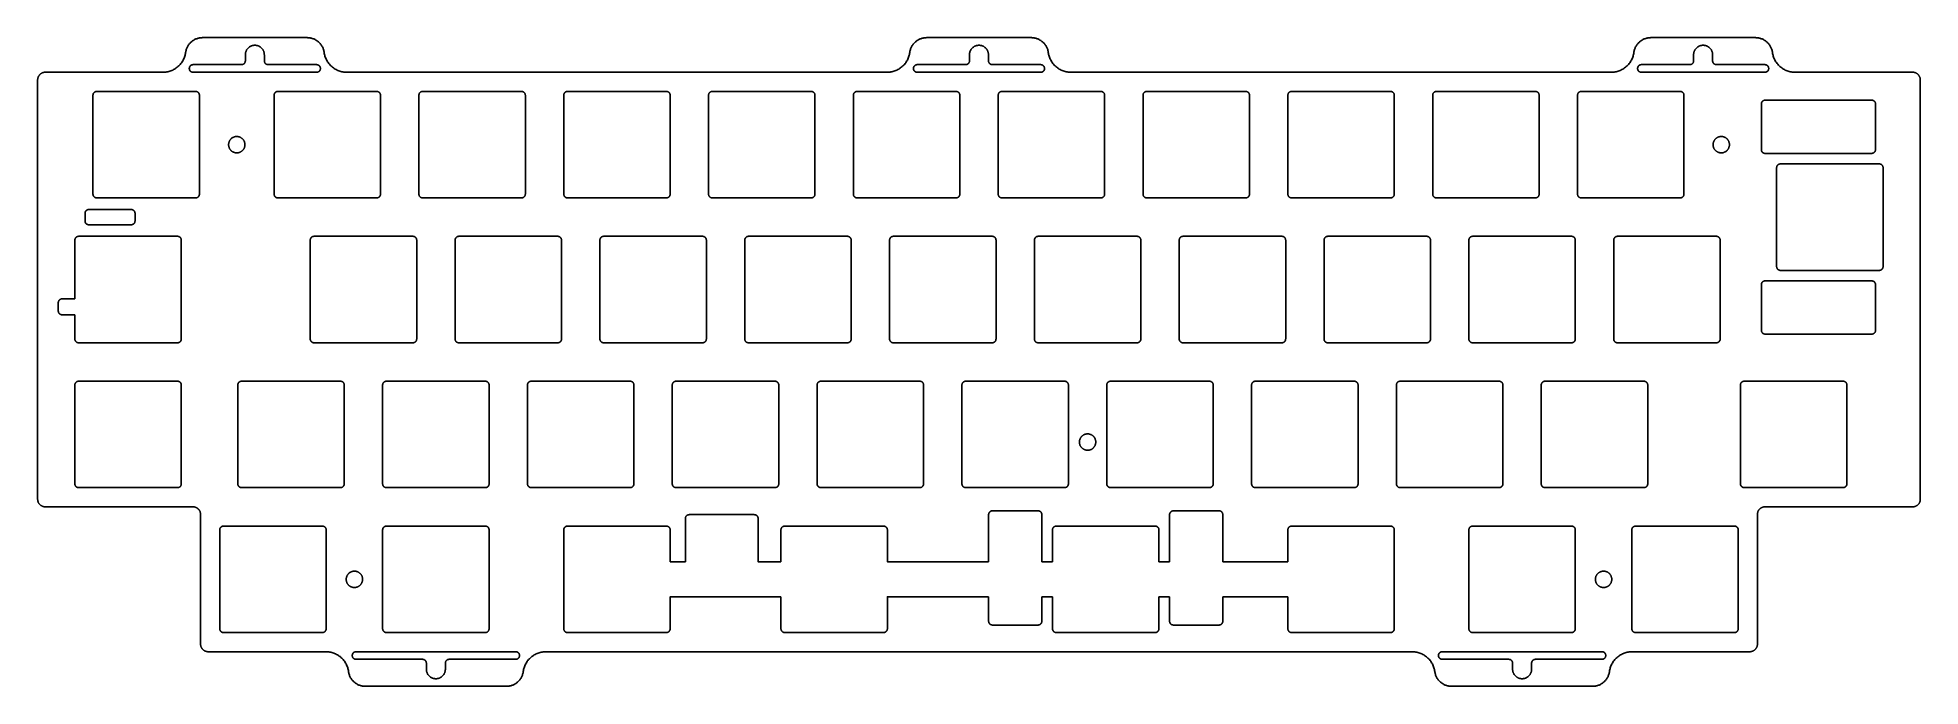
# Model space of a CAD drawing. Header units: millimetres. Extents: x -2983 to -2736, y -688 to -603.
import ezdxf

# ---------------------------------------------------------------- set-up
doc = ezdxf.new("R2010")
doc.units = ezdxf.units.MM
doc.layers.add('默认', color=7, linetype='Continuous', true_color=0xffffff)

msp = doc.modelspace()

# ---------------------------------------------------------------- linework, layer by layer
at = {"layer": '默认'}
for p, q in [((-2977.17, -626.03), (-2977.17, -627.03)), ((-2971.09, -625.53), (-2976.67, -625.53)), ((-2970.59, -627.03), (-2970.59, -626.03)), ((-2976.67, -627.53), (-2971.09, -627.53)), ((-2980.68, -637.77), (-2980.68, -638.87)), ((-2979.63, -637.27), (-2980.18, -637.27)), ((-2978.5, -637.27), (-2979.63, -637.27)), ((-2980.18, -639.37), (-2979.63, -639.37)), ((-2979.63, -639.37), (-2978.5, -639.37))]:
    msp.add_line(p, q, dxfattribs=at)
for points in [[(-2889.13, -665.65), (-2897.7, -665.65)], [(-2898.2, -666.15), (-2898.2, -671.85), (-2900.2, -671.85), (-2900.2, -667.65)], [(-2885.63, -671.85), (-2888.63, -671.85), (-2888.63, -666.15)], [(-2858.31, -671.85), (-2871.63, -671.85), (-2871.63, -667.65)], [(-2849.91, -671.85), (-2851.31, -671.85)], [(-2834.51, -671.85), (-2835.91, -671.85)], [(-2818.95, -671.85), (-2827.51, -671.85)], [(-2900.2, -680.65), (-2900.2, -676.45), (-2885.63, -676.45)], [(-2871.63, -680.65), (-2871.63, -676.45), (-2858.31, -676.45)], [(-2851.31, -676.45), (-2849.91, -676.45)], [(-2835.91, -676.45), (-2834.51, -676.45)], [(-2827.51, -676.45), (-2818.95, -676.45)]]:
    msp.add_lwpolyline(points, dxfattribs=at)
for points, weights in [([(-2963.94, -604.88), (-2963.68, -602.93), (-2961.71, -602.93)], [1, 0.752772652709, 1]), ([(-2947.94, -602.93), (-2945.98, -602.93), (-2945.71, -604.88)], [1, 0.752772652709, 1]), ([(-2868.69, -604.88), (-2868.43, -602.93), (-2866.46, -602.93)], [1, 0.752772652709, 1]), ([(-2852.69, -602.93), (-2850.73, -602.93), (-2850.46, -604.88)], [1, 0.752772652709, 1]), ([(-2773.44, -604.88), (-2773.18, -602.93), (-2771.21, -602.93)], [1, 0.752772652709, 1]), ([(-2757.44, -602.93), (-2755.48, -602.93), (-2755.21, -604.88)], [1, 0.752772652709, 1]), ([(-2966.91, -607.48), (-2964.29, -607.48), (-2963.94, -604.88)], [1, 0.752772652709, 1]), ([(-2956.08, -605.98), (-2956.08, -606.48), (-2956.58, -606.48)], [1, 0.707106781187, 1]), ([(-2953.08, -606.48), (-2953.58, -606.48), (-2953.58, -605.98)], [1, 0.707106781187, 1]), ([(-2945.71, -604.88), (-2945.37, -607.48), (-2942.74, -607.48)], [1, 0.752772652709, 1]), ([(-2871.66, -607.48), (-2869.04, -607.48), (-2868.69, -604.88)], [1, 0.752772652709, 1]), ([(-2860.83, -605.98), (-2860.83, -606.48), (-2861.33, -606.48)], [1, 0.707106781187, 1]), ([(-2857.83, -606.48), (-2858.33, -606.48), (-2858.33, -605.98)], [1, 0.707106781187, 1]), ([(-2850.46, -604.88), (-2850.12, -607.48), (-2847.49, -607.48)], [1, 0.752772652709, 1]), ([(-2776.41, -607.48), (-2773.79, -607.48), (-2773.44, -604.88)], [1, 0.752772652709, 1]), ([(-2765.58, -605.98), (-2765.58, -606.48), (-2766.08, -606.48)], [1, 0.707106781186, 1]), ([(-2762.58, -606.48), (-2763.08, -606.48), (-2763.08, -605.98)], [1, 0.707106781187, 1]), ([(-2755.21, -604.88), (-2754.87, -607.48), (-2752.24, -607.48)], [1, 0.752772652709, 1]), ([(-2983.4, -608.48), (-2983.4, -607.48), (-2982.4, -607.48)], [1, 0.707106781187, 1]), ([(-2736.76, -607.48), (-2735.76, -607.48), (-2735.76, -608.48)], [1, 0.707106781187, 1]), ([(-2975.62, -610), (-2976.12, -610), (-2976.12, -610.5)], [1, 0.707106781186, 1]), ([(-2962.12, -610.5), (-2962.12, -610), (-2962.62, -610)], [1, 0.707106781187, 1]), ([(-2951.8, -610), (-2952.3, -610), (-2952.3, -610.5)], [1, 0.707106781187, 1]), ([(-2938.3, -610.5), (-2938.3, -610), (-2938.8, -610)], [1, 0.707106781186, 1]), ([(-2932.75, -610), (-2933.25, -610), (-2933.25, -610.5)], [1, 0.707106781187, 1]), ([(-2919.25, -610.5), (-2919.25, -610), (-2919.75, -610)], [1, 0.707106781186, 1]), ([(-2913.7, -610), (-2914.2, -610), (-2914.2, -610.5)], [1, 0.707106781186, 1]), ([(-2900.2, -610.5), (-2900.2, -610), (-2900.7, -610)], [1, 0.707106781187, 1]), ([(-2894.65, -610), (-2895.15, -610), (-2895.15, -610.5)], [1, 0.707106781187, 1]), ([(-2881.15, -610.5), (-2881.15, -610), (-2881.65, -610)], [1, 0.707106781186, 1]), ([(-2875.6, -610), (-2876.1, -610), (-2876.1, -610.5)], [1, 0.707106781186, 1]), ([(-2862.1, -610.5), (-2862.1, -610), (-2862.6, -610)], [1, 0.707106781187, 1]), ([(-2856.55, -610), (-2857.05, -610), (-2857.05, -610.5)], [1, 0.707106781186, 1]), ([(-2843.05, -610.5), (-2843.05, -610), (-2843.55, -610)], [1, 0.707106781186, 1]), ([(-2837.5, -610), (-2838, -610), (-2838, -610.5)], [1, 0.707106781187, 1]), ([(-2824, -610.5), (-2824, -610), (-2824.5, -610)], [1, 0.707106781187, 1]), ([(-2818.45, -610), (-2818.95, -610), (-2818.95, -610.5)], [1, 0.707106781186, 1]), ([(-2804.95, -610.5), (-2804.95, -610), (-2805.45, -610)], [1, 0.707106781186, 1]), ([(-2799.4, -610), (-2799.9, -610), (-2799.9, -610.5)], [1, 0.707106781186, 1]), ([(-2785.9, -610.5), (-2785.9, -610), (-2786.4, -610)], [1, 0.707106781186, 1]), ([(-2780.35, -610), (-2780.85, -610), (-2780.85, -610.5)], [1, 0.707106781186, 1]), ([(-2766.85, -610.5), (-2766.85, -610), (-2767.35, -610)], [1, 0.707106781186, 1]), ([(-2756.17, -611.15), (-2756.67, -611.15), (-2756.67, -611.65)], [1, 0.707106781187, 1]), ([(-2741.65, -611.65), (-2741.65, -611.15), (-2742.15, -611.15)], [1, 0.707106781187, 1]), ([(-2756.67, -617.65), (-2756.67, -618.15), (-2756.17, -618.15)], [1, 0.707106781187, 1]), ([(-2754.16, -619.53), (-2754.66, -619.53), (-2754.66, -620.03)], [1, 0.707106781186, 1]), ([(-2740.66, -620.03), (-2740.66, -619.53), (-2741.16, -619.53)], [1, 0.707106781186, 1]), ([(-2976.12, -623.5), (-2976.12, -624), (-2975.62, -624)], [1, 0.707106781186, 1]), ([(-2962.62, -624), (-2962.12, -624), (-2962.12, -623.5)], [1, 0.707106781187, 1]), ([(-2952.3, -623.5), (-2952.3, -624), (-2951.8, -624)], [1, 0.707106781187, 1]), ([(-2938.8, -624), (-2938.3, -624), (-2938.3, -623.5)], [1, 0.707106781187, 1]), ([(-2933.25, -623.5), (-2933.25, -624), (-2932.75, -624)], [1, 0.707106781186, 1]), ([(-2919.75, -624), (-2919.25, -624), (-2919.25, -623.5)], [1, 0.707106781187, 1]), ([(-2914.2, -623.5), (-2914.2, -624), (-2913.7, -624)], [1, 0.707106781187, 1]), ([(-2900.7, -624), (-2900.2, -624), (-2900.2, -623.5)], [1, 0.707106781186, 1]), ([(-2895.15, -623.5), (-2895.15, -624), (-2894.65, -624)], [1, 0.707106781186, 1]), ([(-2881.65, -624), (-2881.15, -624), (-2881.15, -623.5)], [1, 0.707106781187, 1]), ([(-2876.1, -623.5), (-2876.1, -624), (-2875.6, -624)], [1, 0.707106781187, 1]), ([(-2862.6, -624), (-2862.1, -624), (-2862.1, -623.5)], [1, 0.707106781187, 1]), ([(-2857.05, -623.5), (-2857.05, -624), (-2856.55, -624)], [1, 0.707106781186, 1]), ([(-2843.55, -624), (-2843.05, -624), (-2843.05, -623.5)], [1, 0.707106781186, 1]), ([(-2838, -623.5), (-2838, -624), (-2837.5, -624)], [1, 0.707106781187, 1]), ([(-2824.5, -624), (-2824, -624), (-2824, -623.5)], [1, 0.707106781187, 1]), ([(-2818.95, -623.5), (-2818.95, -624), (-2818.45, -624)], [1, 0.707106781186, 1]), ([(-2805.45, -624), (-2804.95, -624), (-2804.95, -623.5)], [1, 0.707106781187, 1]), ([(-2799.9, -623.5), (-2799.9, -624), (-2799.4, -624)], [1, 0.707106781186, 1]), ([(-2786.4, -624), (-2785.9, -624), (-2785.9, -623.5)], [1, 0.707106781186, 1]), ([(-2780.85, -623.5), (-2780.85, -624), (-2780.35, -624)], [1, 0.707106781187, 1]), ([(-2767.35, -624), (-2766.85, -624), (-2766.85, -623.5)], [1, 0.707106781186, 1]), ([(-2976.67, -625.53), (-2977.17, -625.53), (-2977.17, -626.03)], [1, 0.707106781187, 1]), ([(-2970.59, -626.03), (-2970.59, -625.53), (-2971.09, -625.53)], [1, 0.707106781187, 1]), ([(-2977.17, -627.03), (-2977.17, -627.53), (-2976.67, -627.53)], [1, 0.707106781187, 1]), ([(-2971.09, -627.53), (-2970.59, -627.53), (-2970.59, -627.03)], [1, 0.707106781186, 1]), ([(-2978, -629.05), (-2978.5, -629.05), (-2978.5, -629.55)], [1, 0.707106781186, 1]), ([(-2964.5, -629.55), (-2964.5, -629.05), (-2965, -629.05)], [1, 0.707106781187, 1]), ([(-2947.04, -629.05), (-2947.54, -629.05), (-2947.54, -629.55)], [1, 0.707106781186, 1]), ([(-2933.54, -629.55), (-2933.54, -629.05), (-2934.04, -629.05)], [1, 0.707106781187, 1]), ([(-2927.99, -629.05), (-2928.49, -629.05), (-2928.49, -629.55)], [1, 0.707106781187, 1]), ([(-2914.49, -629.55), (-2914.49, -629.05), (-2914.99, -629.05)], [1, 0.707106781187, 1]), ([(-2908.94, -629.05), (-2909.44, -629.05), (-2909.44, -629.55)], [1, 0.707106781187, 1]), ([(-2895.44, -629.55), (-2895.44, -629.05), (-2895.94, -629.05)], [1, 0.707106781187, 1]), ([(-2889.89, -629.05), (-2890.39, -629.05), (-2890.39, -629.55)], [1, 0.707106781186, 1]), ([(-2876.39, -629.55), (-2876.39, -629.05), (-2876.89, -629.05)], [1, 0.707106781187, 1]), ([(-2870.84, -629.05), (-2871.34, -629.05), (-2871.34, -629.55)], [1, 0.707106781186, 1]), ([(-2857.34, -629.55), (-2857.34, -629.05), (-2857.84, -629.05)], [1, 0.707106781186, 1]), ([(-2851.79, -629.05), (-2852.29, -629.05), (-2852.29, -629.55)], [1, 0.707106781186, 1]), ([(-2838.29, -629.55), (-2838.29, -629.05), (-2838.79, -629.05)], [1, 0.707106781187, 1]), ([(-2832.74, -629.05), (-2833.24, -629.05), (-2833.24, -629.55)], [1, 0.707106781186, 1]), ([(-2819.24, -629.55), (-2819.24, -629.05), (-2819.74, -629.05)], [1, 0.707106781188, 1]), ([(-2813.69, -629.05), (-2814.19, -629.05), (-2814.19, -629.55)], [1, 0.707106781187, 1]), ([(-2800.19, -629.55), (-2800.19, -629.05), (-2800.69, -629.05)], [1, 0.707106781187, 1]), ([(-2794.64, -629.05), (-2795.14, -629.05), (-2795.14, -629.55)], [1, 0.707106781186, 1]), ([(-2781.14, -629.55), (-2781.14, -629.05), (-2781.64, -629.05)], [1, 0.707106781187, 1]), ([(-2775.59, -629.05), (-2776.09, -629.05), (-2776.09, -629.55)], [1, 0.707106781186, 1]), ([(-2762.09, -629.55), (-2762.09, -629.05), (-2762.59, -629.05)], [1, 0.707106781187, 1]), ([(-2754.66, -633.03), (-2754.66, -633.53), (-2754.16, -633.53)], [1, 0.707106781187, 1]), ([(-2741.16, -633.53), (-2740.66, -633.53), (-2740.66, -633.03)], [1, 0.707106781186, 1]), ([(-2756.67, -635.41), (-2756.67, -634.91), (-2756.17, -634.91)], [1, 0.707106781187, 1]), ([(-2980.18, -637.27), (-2980.68, -637.27), (-2980.68, -637.77)], [1, 0.707106781187, 1]), ([(-2980.68, -638.87), (-2980.68, -639.37), (-2980.18, -639.37)], [1, 0.707106781187, 1]), ([(-2978.5, -642.55), (-2978.5, -643.05), (-2978, -643.05)], [1, 0.707106781186, 1]), ([(-2965, -643.05), (-2964.5, -643.05), (-2964.5, -642.55)], [1, 0.707106781187, 1]), ([(-2947.54, -642.55), (-2947.54, -643.05), (-2947.04, -643.05)], [1, 0.707106781186, 1]), ([(-2934.04, -643.05), (-2933.54, -643.05), (-2933.54, -642.55)], [1, 0.707106781187, 1]), ([(-2928.49, -642.55), (-2928.49, -643.05), (-2927.99, -643.05)], [1, 0.707106781186, 1]), ([(-2914.99, -643.05), (-2914.49, -643.05), (-2914.49, -642.55)], [1, 0.707106781187, 1]), ([(-2909.44, -642.55), (-2909.44, -643.05), (-2908.94, -643.05)], [1, 0.707106781187, 1]), ([(-2895.94, -643.05), (-2895.44, -643.05), (-2895.44, -642.55)], [1, 0.707106781186, 1]), ([(-2890.39, -642.55), (-2890.39, -643.05), (-2889.89, -643.05)], [1, 0.707106781186, 1]), ([(-2876.89, -643.05), (-2876.39, -643.05), (-2876.39, -642.55)], [1, 0.707106781187, 1]), ([(-2871.34, -642.55), (-2871.34, -643.05), (-2870.84, -643.05)], [1, 0.707106781186, 1]), ([(-2857.84, -643.05), (-2857.34, -643.05), (-2857.34, -642.55)], [1, 0.707106781185, 1]), ([(-2852.29, -642.55), (-2852.29, -643.05), (-2851.79, -643.05)], [1, 0.707106781186, 1]), ([(-2838.79, -643.05), (-2838.29, -643.05), (-2838.29, -642.55)], [1, 0.707106781186, 1]), ([(-2833.24, -642.55), (-2833.24, -643.05), (-2832.74, -643.05)], [1, 0.707106781187, 1]), ([(-2819.74, -643.05), (-2819.24, -643.05), (-2819.24, -642.55)], [1, 0.707106781188, 1]), ([(-2814.19, -642.55), (-2814.19, -643.05), (-2813.69, -643.05)], [1, 0.707106781185, 1]), ([(-2800.69, -643.05), (-2800.19, -643.05), (-2800.19, -642.55)], [1, 0.707106781187, 1]), ([(-2795.14, -642.55), (-2795.14, -643.05), (-2794.64, -643.05)], [1, 0.707106781186, 1]), ([(-2781.64, -643.05), (-2781.14, -643.05), (-2781.14, -642.55)], [1, 0.707106781187, 1]), ([(-2776.09, -642.55), (-2776.09, -643.05), (-2775.59, -643.05)], [1, 0.707106781186, 1]), ([(-2762.59, -643.05), (-2762.09, -643.05), (-2762.09, -642.55)], [1, 0.707106781187, 1]), ([(-2756.17, -641.91), (-2756.67, -641.9), (-2756.67, -641.4)], [1, 0.707106781187, 1]), ([(-2741.65, -641.41), (-2741.65, -641.91), (-2742.15, -641.91)], [1, 0.707106781187, 1]), ([(-2978, -648.1), (-2978.5, -648.1), (-2978.5, -648.6)], [1, 0.707106781186, 1]), ([(-2964.5, -648.6), (-2964.5, -648.1), (-2965, -648.1)], [1, 0.707106781187, 1]), ([(-2956.57, -648.1), (-2957.07, -648.1), (-2957.07, -648.6)], [1, 0.707106781186, 1]), ([(-2943.07, -648.6), (-2943.07, -648.1), (-2943.57, -648.1)], [1, 0.707106781187, 1]), ([(-2937.52, -648.1), (-2938.02, -648.1), (-2938.02, -648.6)], [1, 0.707106781187, 1]), ([(-2924.02, -648.6), (-2924.02, -648.1), (-2924.52, -648.1)], [1, 0.707106781186, 1]), ([(-2918.47, -648.1), (-2918.97, -648.1), (-2918.97, -648.6)], [1, 0.707106781187, 1]), ([(-2904.97, -648.6), (-2904.97, -648.1), (-2905.47, -648.1)], [1, 0.707106781187, 1]), ([(-2899.42, -648.1), (-2899.92, -648.1), (-2899.92, -648.6)], [1, 0.707106781187, 1]), ([(-2885.92, -648.6), (-2885.92, -648.1), (-2886.42, -648.1)], [1, 0.707106781188, 1]), ([(-2880.37, -648.1), (-2880.87, -648.1), (-2880.87, -648.6)], [1, 0.707106781186, 1]), ([(-2866.87, -648.6), (-2866.87, -648.1), (-2867.37, -648.1)], [1, 0.707106781187, 1]), ([(-2861.32, -648.1), (-2861.82, -648.1), (-2861.82, -648.6)], [1, 0.707106781187, 1]), ([(-2847.82, -648.6), (-2847.82, -648.1), (-2848.32, -648.1)], [1, 0.707106781187, 1]), ([(-2842.27, -648.1), (-2842.77, -648.1), (-2842.77, -648.6)], [1, 0.707106781186, 1]), ([(-2828.77, -648.6), (-2828.77, -648.1), (-2829.27, -648.1)], [1, 0.707106781187, 1]), ([(-2823.22, -648.1), (-2823.72, -648.1), (-2823.72, -648.6)], [1, 0.707106781186, 1]), ([(-2809.72, -648.6), (-2809.72, -648.1), (-2810.22, -648.1)], [1, 0.707106781188, 1]), ([(-2804.17, -648.1), (-2804.67, -648.1), (-2804.67, -648.6)], [1, 0.707106781187, 1]), ([(-2790.67, -648.6), (-2790.67, -648.1), (-2791.17, -648.1)], [1, 0.707106781186, 1]), ([(-2785.12, -648.1), (-2785.62, -648.1), (-2785.62, -648.6)], [1, 0.707106781186, 1]), ([(-2771.62, -648.6), (-2771.62, -648.1), (-2772.12, -648.1)], [1, 0.707106781186, 1]), ([(-2758.92, -648.1), (-2759.42, -648.1), (-2759.42, -648.6)], [1, 0.707106781186, 1]), ([(-2745.42, -648.6), (-2745.42, -648.1), (-2745.92, -648.1)], [1, 0.707106781186, 1]), ([(-2982.4, -664.62), (-2983.4, -664.62), (-2983.4, -663.62)], [1, 0.707106781187, 1]), ([(-2978.5, -661.6), (-2978.5, -662.1), (-2978, -662.1)], [1, 0.707106781186, 1]), ([(-2965, -662.1), (-2964.5, -662.1), (-2964.5, -661.6)], [1, 0.707106781187, 1]), ([(-2957.07, -661.6), (-2957.07, -662.1), (-2956.57, -662.1)], [1, 0.707106781186, 1]), ([(-2943.57, -662.1), (-2943.07, -662.1), (-2943.07, -661.6)], [1, 0.707106781187, 1]), ([(-2938.02, -661.6), (-2938.02, -662.1), (-2937.52, -662.1)], [1, 0.707106781186, 1]), ([(-2924.52, -662.1), (-2924.02, -662.1), (-2924.02, -661.6)], [1, 0.707106781186, 1]), ([(-2918.97, -661.6), (-2918.97, -662.1), (-2918.47, -662.1)], [1, 0.707106781186, 1]), ([(-2905.47, -662.1), (-2904.97, -662.1), (-2904.97, -661.6)], [1, 0.707106781186, 1]), ([(-2899.92, -661.6), (-2899.92, -662.1), (-2899.42, -662.1)], [1, 0.707106781186, 1]), ([(-2886.42, -662.1), (-2885.92, -662.1), (-2885.92, -661.6)], [1, 0.707106781186, 1]), ([(-2880.87, -661.6), (-2880.87, -662.1), (-2880.37, -662.1)], [1, 0.707106781186, 1]), ([(-2867.37, -662.1), (-2866.87, -662.1), (-2866.87, -661.6)], [1, 0.707106781186, 1]), ([(-2861.82, -661.6), (-2861.82, -662.1), (-2861.32, -662.1)], [1, 0.707106781186, 1]), ([(-2848.32, -662.1), (-2847.82, -662.1), (-2847.82, -661.6)], [1, 0.707106781186, 1]), ([(-2842.77, -661.6), (-2842.77, -662.1), (-2842.27, -662.1)], [1, 0.707106781186, 1]), ([(-2829.27, -662.1), (-2828.77, -662.1), (-2828.77, -661.6)], [1, 0.707106781186, 1]), ([(-2823.72, -661.6), (-2823.72, -662.1), (-2823.22, -662.1)], [1, 0.707106781185, 1]), ([(-2810.22, -662.1), (-2809.72, -662.1), (-2809.72, -661.6)], [1, 0.707106781186, 1]), ([(-2804.67, -661.6), (-2804.67, -662.1), (-2804.17, -662.1)], [1, 0.707106781186, 1]), ([(-2791.17, -662.1), (-2790.67, -662.1), (-2790.67, -661.6)], [1, 0.707106781186, 1]), ([(-2785.62, -661.6), (-2785.62, -662.1), (-2785.12, -662.1)], [1, 0.707106781186, 1]), ([(-2772.12, -662.1), (-2771.62, -662.1), (-2771.62, -661.6)], [1, 0.707106781186, 1]), ([(-2759.42, -661.6), (-2759.42, -662.1), (-2758.92, -662.1)], [1, 0.707106781186, 1]), ([(-2745.92, -662.1), (-2745.42, -662.1), (-2745.42, -661.6)], [1, 0.707106781186, 1]), ([(-2735.76, -663.62), (-2735.76, -664.62), (-2736.76, -664.62)], [1, 0.707106781187, 1]), ([(-2961.97, -665.62), (-2961.97, -664.62), (-2962.97, -664.62)], [1, 0.707106781187, 1]), ([(-2897.7, -665.65), (-2898.2, -665.65), (-2898.2, -666.15)], [1, 0.707106781187, 1]), ([(-2888.63, -666.15), (-2888.63, -665.65), (-2889.13, -665.65)], [1, 0.707106781187, 1]), ([(-2857.81, -665.14), (-2858.31, -665.14), (-2858.31, -665.64)], [1, 0.707106781187, 1]), ([(-2827.51, -665.64), (-2827.51, -665.14), (-2828.01, -665.14)], [1, 0.707106781187, 1]), ([(-2756.19, -664.62), (-2757.19, -664.62), (-2757.19, -665.62)], [1, 0.707106781187, 1]), ([(-2958.95, -667.15), (-2959.45, -667.15), (-2959.45, -667.65)], [1, 0.707106781186, 1]), ([(-2945.45, -667.65), (-2945.45, -667.15), (-2945.95, -667.15)], [1, 0.707106781187, 1]), ([(-2937.52, -667.15), (-2938.02, -667.15), (-2938.02, -667.65)], [1, 0.707106781186, 1]), ([(-2924.02, -667.65), (-2924.02, -667.15), (-2924.52, -667.15)], [1, 0.707106781187, 1]), ([(-2913.7, -667.15), (-2914.2, -667.15), (-2914.2, -667.65)], [1, 0.707106781186, 1]), ([(-2900.2, -667.65), (-2900.2, -667.15), (-2900.7, -667.15)], [1, 0.707106781187, 1]), ([(-2885.13, -667.15), (-2885.63, -667.15), (-2885.63, -667.65)], [1, 0.707106781186, 1]), ([(-2871.63, -667.65), (-2871.63, -667.15), (-2872.13, -667.15)], [1, 0.707106781187, 1]), ([(-2849.41, -667.15), (-2849.91, -667.15), (-2849.91, -667.65)], [1, 0.707106781186, 1]), ([(-2835.91, -667.65), (-2835.91, -667.15), (-2836.41, -667.15)], [1, 0.707106781187, 1]), ([(-2818.45, -667.15), (-2818.95, -667.15), (-2818.95, -667.65)], [1, 0.707106781186, 1]), ([(-2804.95, -667.65), (-2804.95, -667.15), (-2805.45, -667.15)], [1, 0.707106781187, 1]), ([(-2794.64, -667.15), (-2795.14, -667.15), (-2795.14, -667.65)], [1, 0.707106781186, 1]), ([(-2781.14, -667.65), (-2781.14, -667.15), (-2781.64, -667.15)], [1, 0.707106781187, 1]), ([(-2773.21, -667.15), (-2773.71, -667.15), (-2773.71, -667.65)], [1, 0.707106781186, 1]), ([(-2759.71, -667.65), (-2759.71, -667.15), (-2760.21, -667.15)], [1, 0.707106781187, 1]), ([(-2959.45, -680.65), (-2959.45, -681.15), (-2958.95, -681.15)], [1, 0.707106781186, 1]), ([(-2945.95, -681.15), (-2945.45, -681.15), (-2945.45, -680.65)], [1, 0.707106781187, 1]), ([(-2938.02, -680.65), (-2938.02, -681.15), (-2937.52, -681.15)], [1, 0.707106781186, 1]), ([(-2924.52, -681.15), (-2924.02, -681.15), (-2924.02, -680.65)], [1, 0.707106781187, 1]), ([(-2914.2, -680.65), (-2914.2, -681.15), (-2913.7, -681.15)], [1, 0.707106781186, 1]), ([(-2900.7, -681.15), (-2900.2, -681.15), (-2900.2, -680.65)], [1, 0.707106781187, 1]), ([(-2885.63, -680.65), (-2885.63, -681.15), (-2885.13, -681.15)], [1, 0.707106781186, 1]), ([(-2872.13, -681.15), (-2871.63, -681.15), (-2871.63, -680.65)], [1, 0.707106781187, 1]), ([(-2858.31, -679.66), (-2858.31, -680.16), (-2857.81, -680.16)], [1, 0.707106781187, 1]), ([(-2851.81, -680.16), (-2851.31, -680.16), (-2851.31, -679.66)], [1, 0.707106781187, 1]), ([(-2849.91, -680.65), (-2849.91, -681.15), (-2849.41, -681.15)], [1, 0.707106781186, 1]), ([(-2836.41, -681.15), (-2835.91, -681.15), (-2835.91, -680.65)], [1, 0.707106781187, 1]), ([(-2834.51, -679.66), (-2834.51, -680.16), (-2834.01, -680.16)], [1, 0.707106781187, 1]), ([(-2828.01, -680.16), (-2827.51, -680.16), (-2827.51, -679.66)], [1, 0.707106781187, 1]), ([(-2818.95, -680.65), (-2818.95, -681.15), (-2818.45, -681.15)], [1, 0.707106781186, 1]), ([(-2805.45, -681.15), (-2804.95, -681.15), (-2804.95, -680.65)], [1, 0.707106781187, 1]), ([(-2795.14, -680.65), (-2795.14, -681.15), (-2794.64, -681.15)], [1, 0.707106781186, 1]), ([(-2781.64, -681.15), (-2781.14, -681.15), (-2781.14, -680.65)], [1, 0.707106781187, 1]), ([(-2773.71, -680.65), (-2773.71, -681.15), (-2773.21, -681.15)], [1, 0.707106781186, 1]), ([(-2760.21, -681.15), (-2759.71, -681.15), (-2759.71, -680.65)], [1, 0.707106781187, 1]), ([(-2960.97, -683.67), (-2961.97, -683.67), (-2961.97, -682.67)], [1, 0.707106781187, 1]), ([(-2757.19, -682.67), (-2757.19, -683.67), (-2758.19, -683.67)], [1, 0.707106781187, 1]), ([(-2942.51, -686.27), (-2942.86, -683.67), (-2945.48, -683.67)], [1, 0.752772652709, 1]), ([(-2932.77, -684.67), (-2932.27, -684.67), (-2932.27, -685.17)], [1, 0.707106781187, 1]), ([(-2929.77, -685.17), (-2929.77, -684.67), (-2929.27, -684.67)], [1, 0.707106781187, 1]), ([(-2916.55, -683.67), (-2919.17, -683.67), (-2919.52, -686.27)], [1, 0.752772652709, 1]), ([(-2799.63, -686.27), (-2799.98, -683.67), (-2802.61, -683.67)], [1, 0.752772652709, 1]), ([(-2789.89, -684.67), (-2789.39, -684.67), (-2789.39, -685.17)], [1, 0.707106781187, 1]), ([(-2786.89, -685.17), (-2786.89, -684.67), (-2786.39, -684.67)], [1, 0.707106781187, 1]), ([(-2773.67, -683.67), (-2776.3, -683.67), (-2776.65, -686.27)], [1, 0.752772652709, 1]), ([(-2940.28, -688.22), (-2942.25, -688.22), (-2942.51, -686.27)], [1, 0.752772652709, 1]), ([(-2919.52, -686.27), (-2919.78, -688.22), (-2921.75, -688.22)], [1, 0.752772652709, 1]), ([(-2797.4, -688.22), (-2799.37, -688.22), (-2799.63, -686.27)], [1, 0.752772652709, 1]), ([(-2776.65, -686.27), (-2776.91, -688.22), (-2778.88, -688.22)], [1, 0.752772652709, 1])]:
    msp.add_rational_spline(points, weights, degree=2, dxfattribs=at)
for points in [[(-2961.71, -602.93), (-2954.83, -602.93), (-2947.94, -602.93)], [(-2866.46, -602.93), (-2859.58, -602.93), (-2852.69, -602.93)], [(-2771.21, -602.93), (-2764.33, -602.93), (-2757.44, -602.93)], [(-2956.58, -606.48), (-2959.76, -606.48), (-2962.95, -606.48)], [(-2956.08, -605.18), (-2956.08, -605.58), (-2956.08, -605.98)], [(-2953.58, -605.98), (-2953.58, -605.58), (-2953.58, -605.18)], [(-2946.71, -606.48), (-2949.89, -606.48), (-2953.08, -606.48)], [(-2861.33, -606.48), (-2864.51, -606.48), (-2867.7, -606.48)], [(-2860.83, -605.18), (-2860.83, -605.58), (-2860.83, -605.98)], [(-2858.33, -605.98), (-2858.33, -605.58), (-2858.33, -605.18)], [(-2851.46, -606.48), (-2854.64, -606.48), (-2857.83, -606.48)], [(-2766.08, -606.48), (-2769.26, -606.48), (-2772.45, -606.48)], [(-2765.58, -605.18), (-2765.58, -605.58), (-2765.58, -605.98)], [(-2763.08, -605.98), (-2763.08, -605.58), (-2763.08, -605.18)], [(-2756.21, -606.48), (-2759.39, -606.48), (-2762.58, -606.48)], [(-2983.4, -663.62), (-2983.4, -636.05), (-2983.4, -608.48)], [(-2982.4, -607.48), (-2981.1, -607.48), (-2966.91, -607.48)], [(-2962.95, -607.48), (-2954.83, -607.48), (-2946.71, -607.48)], [(-2942.74, -607.48), (-2911.97, -607.48), (-2871.66, -607.48)], [(-2867.7, -607.48), (-2859.58, -607.48), (-2851.46, -607.48)], [(-2847.49, -607.48), (-2807.23, -607.48), (-2776.41, -607.48)], [(-2772.45, -607.48), (-2764.33, -607.48), (-2756.21, -607.48)], [(-2752.24, -607.48), (-2743.05, -607.48), (-2736.76, -607.48)], [(-2735.76, -608.48), (-2735.76, -636.05), (-2735.76, -663.62)], [(-2976.12, -610.5), (-2976.12, -617), (-2976.12, -623.5)], [(-2962.62, -610), (-2969.12, -610), (-2975.62, -610)], [(-2962.12, -623.5), (-2962.12, -617), (-2962.12, -610.5)], [(-2952.3, -610.5), (-2952.3, -617), (-2952.3, -623.5)], [(-2938.8, -610), (-2945.3, -610), (-2951.8, -610)], [(-2938.3, -623.5), (-2938.3, -617), (-2938.3, -610.5)], [(-2933.25, -610.5), (-2933.25, -617), (-2933.25, -623.5)], [(-2919.75, -610), (-2926.25, -610), (-2932.75, -610)], [(-2919.25, -623.5), (-2919.25, -617), (-2919.25, -610.5)], [(-2914.2, -610.5), (-2914.2, -617), (-2914.2, -623.5)], [(-2900.7, -610), (-2907.2, -610), (-2913.7, -610)], [(-2900.2, -623.5), (-2900.2, -617), (-2900.2, -610.5)], [(-2895.15, -610.5), (-2895.15, -617), (-2895.15, -623.5)], [(-2881.65, -610), (-2888.15, -610), (-2894.65, -610)], [(-2881.15, -623.5), (-2881.15, -617), (-2881.15, -610.5)], [(-2876.1, -610.5), (-2876.1, -617), (-2876.1, -623.5)], [(-2862.6, -610), (-2869.1, -610), (-2875.6, -610)], [(-2862.1, -623.5), (-2862.1, -617), (-2862.1, -610.5)], [(-2857.05, -610.5), (-2857.05, -617), (-2857.05, -623.5)], [(-2843.55, -610), (-2850.05, -610), (-2856.55, -610)], [(-2843.05, -623.5), (-2843.05, -617), (-2843.05, -610.5)], [(-2838, -610.5), (-2838, -617), (-2838, -623.5)], [(-2824.5, -610), (-2831, -610), (-2837.5, -610)], [(-2824, -623.5), (-2824, -617), (-2824, -610.5)], [(-2818.95, -610.5), (-2818.95, -617), (-2818.95, -623.5)], [(-2805.45, -610), (-2811.95, -610), (-2818.45, -610)], [(-2804.95, -623.5), (-2804.95, -617), (-2804.95, -610.5)], [(-2799.9, -610.5), (-2799.9, -617), (-2799.9, -623.5)], [(-2786.4, -610), (-2792.9, -610), (-2799.4, -610)], [(-2785.9, -623.5), (-2785.9, -617), (-2785.9, -610.5)], [(-2780.85, -610.5), (-2780.85, -617), (-2780.85, -623.5)], [(-2767.35, -610), (-2773.85, -610), (-2780.35, -610)], [(-2766.85, -623.5), (-2766.85, -617), (-2766.85, -610.5)], [(-2756.67, -611.65), (-2756.67, -614.65), (-2756.67, -617.65)], [(-2742.15, -611.15), (-2749.16, -611.15), (-2756.17, -611.15)], [(-2741.65, -617.61), (-2741.65, -614.63), (-2741.65, -611.65)], [(-2756.17, -618.15), (-2749.17, -618.15), (-2742.18, -618.15)], [(-2754.66, -620.03), (-2754.66, -626.53), (-2754.66, -633.03)], [(-2741.16, -619.53), (-2747.66, -619.53), (-2754.16, -619.53)], [(-2740.66, -633.03), (-2740.66, -626.53), (-2740.66, -620.03)], [(-2975.62, -624), (-2969.12, -624), (-2962.62, -624)], [(-2951.8, -624), (-2945.3, -624), (-2938.8, -624)], [(-2932.75, -624), (-2926.25, -624), (-2919.75, -624)], [(-2913.7, -624), (-2907.2, -624), (-2900.7, -624)], [(-2894.65, -624), (-2888.15, -624), (-2881.65, -624)], [(-2875.6, -624), (-2869.1, -624), (-2862.6, -624)], [(-2856.55, -624), (-2850.05, -624), (-2843.55, -624)], [(-2837.5, -624), (-2831, -624), (-2824.5, -624)], [(-2818.45, -624), (-2811.95, -624), (-2805.45, -624)], [(-2799.4, -624), (-2792.9, -624), (-2786.4, -624)], [(-2780.35, -624), (-2773.85, -624), (-2767.35, -624)], [(-2978.5, -629.55), (-2978.5, -633.41), (-2978.5, -637.27)], [(-2965, -629.05), (-2970.42, -629.05), (-2978, -629.05)], [(-2964.5, -642.55), (-2964.5, -636.05), (-2964.5, -629.55)], [(-2947.54, -629.55), (-2947.54, -636.05), (-2947.54, -642.55)], [(-2934.04, -629.05), (-2940.54, -629.05), (-2947.04, -629.05)], [(-2933.54, -642.55), (-2933.54, -636.05), (-2933.54, -629.55)], [(-2928.49, -629.55), (-2928.49, -636.05), (-2928.49, -642.55)], [(-2914.99, -629.05), (-2921.49, -629.05), (-2927.99, -629.05)], [(-2914.49, -642.55), (-2914.49, -636.05), (-2914.49, -629.55)], [(-2909.44, -629.55), (-2909.44, -636.05), (-2909.44, -642.55)], [(-2895.94, -629.05), (-2902.44, -629.05), (-2908.94, -629.05)], [(-2895.44, -642.55), (-2895.44, -636.05), (-2895.44, -629.55)], [(-2890.39, -629.55), (-2890.39, -636.05), (-2890.39, -642.55)], [(-2876.89, -629.05), (-2883.39, -629.05), (-2889.89, -629.05)], [(-2876.39, -642.55), (-2876.39, -636.05), (-2876.39, -629.55)], [(-2871.34, -629.55), (-2871.34, -636.05), (-2871.34, -642.55)], [(-2857.84, -629.05), (-2864.34, -629.05), (-2870.84, -629.05)], [(-2857.34, -642.55), (-2857.34, -636.05), (-2857.34, -629.55)], [(-2852.29, -629.55), (-2852.29, -636.05), (-2852.29, -642.55)], [(-2838.79, -629.05), (-2845.29, -629.05), (-2851.79, -629.05)], [(-2838.29, -642.55), (-2838.29, -636.05), (-2838.29, -629.55)], [(-2833.24, -629.55), (-2833.24, -636.05), (-2833.24, -642.55)], [(-2819.74, -629.05), (-2826.24, -629.05), (-2832.74, -629.05)], [(-2819.24, -642.55), (-2819.24, -636.05), (-2819.24, -629.55)], [(-2814.19, -629.55), (-2814.19, -636.05), (-2814.19, -642.55)], [(-2800.69, -629.05), (-2807.19, -629.05), (-2813.69, -629.05)], [(-2800.19, -642.55), (-2800.19, -636.05), (-2800.19, -629.55)], [(-2795.14, -629.55), (-2795.14, -636.05), (-2795.14, -642.55)], [(-2781.64, -629.05), (-2788.14, -629.05), (-2794.64, -629.05)], [(-2781.14, -642.55), (-2781.14, -636.05), (-2781.14, -629.55)], [(-2776.09, -629.55), (-2776.09, -636.05), (-2776.09, -642.55)], [(-2762.59, -629.05), (-2769.09, -629.05), (-2775.59, -629.05)], [(-2762.09, -642.55), (-2762.09, -636.05), (-2762.09, -629.55)], [(-2754.16, -633.53), (-2747.66, -633.53), (-2741.16, -633.53)], [(-2756.67, -641.4), (-2756.67, -638.41), (-2756.67, -635.41)], [(-2756.17, -634.91), (-2749.17, -634.91), (-2742.18, -634.91)], [(-2741.65, -635.45), (-2741.65, -638.43), (-2741.65, -641.41)], [(-2978.5, -639.37), (-2978.5, -640.96), (-2978.5, -642.55)], [(-2978, -643.05), (-2970.42, -643.05), (-2965, -643.05)], [(-2947.04, -643.05), (-2940.54, -643.05), (-2934.04, -643.05)], [(-2927.99, -643.05), (-2921.49, -643.05), (-2914.99, -643.05)], [(-2908.94, -643.05), (-2902.44, -643.05), (-2895.94, -643.05)], [(-2889.89, -643.05), (-2883.39, -643.05), (-2876.89, -643.05)], [(-2870.84, -643.05), (-2864.34, -643.05), (-2857.84, -643.05)], [(-2851.79, -643.05), (-2845.29, -643.05), (-2838.79, -643.05)], [(-2832.74, -643.05), (-2826.24, -643.05), (-2819.74, -643.05)], [(-2813.69, -643.05), (-2807.19, -643.05), (-2800.69, -643.05)], [(-2794.64, -643.05), (-2788.14, -643.05), (-2781.64, -643.05)], [(-2775.59, -643.05), (-2769.09, -643.05), (-2762.59, -643.05)], [(-2742.15, -641.91), (-2749.16, -641.91), (-2756.17, -641.91)], [(-2978.5, -648.6), (-2978.5, -655.1), (-2978.5, -661.6)], [(-2965, -648.1), (-2971.5, -648.1), (-2978, -648.1)], [(-2964.5, -661.6), (-2964.5, -655.1), (-2964.5, -648.6)], [(-2957.07, -648.6), (-2957.07, -655.1), (-2957.07, -661.6)], [(-2943.57, -648.1), (-2950.07, -648.1), (-2956.57, -648.1)], [(-2943.07, -661.6), (-2943.07, -655.1), (-2943.07, -648.6)], [(-2938.02, -648.6), (-2938.02, -655.1), (-2938.02, -661.6)], [(-2924.52, -648.1), (-2931.02, -648.1), (-2937.52, -648.1)], [(-2924.02, -661.6), (-2924.02, -655.1), (-2924.02, -648.6)], [(-2918.97, -648.6), (-2918.97, -655.1), (-2918.97, -661.6)], [(-2905.47, -648.1), (-2911.97, -648.1), (-2918.47, -648.1)], [(-2904.97, -661.6), (-2904.97, -655.1), (-2904.97, -648.6)], [(-2899.92, -648.6), (-2899.92, -655.1), (-2899.92, -661.6)], [(-2886.42, -648.1), (-2892.92, -648.1), (-2899.42, -648.1)], [(-2885.92, -661.6), (-2885.92, -655.1), (-2885.92, -648.6)], [(-2880.87, -648.6), (-2880.87, -655.1), (-2880.87, -661.6)], [(-2867.37, -648.1), (-2873.87, -648.1), (-2880.37, -648.1)], [(-2866.87, -661.6), (-2866.87, -655.1), (-2866.87, -648.6)], [(-2861.82, -648.6), (-2861.82, -655.1), (-2861.82, -661.6)], [(-2848.32, -648.1), (-2854.82, -648.1), (-2861.32, -648.1)], [(-2847.82, -661.6), (-2847.82, -655.1), (-2847.82, -648.6)], [(-2842.77, -648.6), (-2842.77, -655.1), (-2842.77, -661.6)], [(-2829.27, -648.1), (-2835.77, -648.1), (-2842.27, -648.1)], [(-2828.77, -661.6), (-2828.77, -655.1), (-2828.77, -648.6)], [(-2823.72, -648.6), (-2823.72, -655.1), (-2823.72, -661.6)], [(-2810.22, -648.1), (-2816.72, -648.1), (-2823.22, -648.1)], [(-2809.72, -661.6), (-2809.72, -655.1), (-2809.72, -648.6)], [(-2804.67, -648.6), (-2804.67, -655.1), (-2804.67, -661.6)], [(-2791.17, -648.1), (-2797.67, -648.1), (-2804.17, -648.1)], [(-2790.67, -661.6), (-2790.67, -655.1), (-2790.67, -648.6)], [(-2785.62, -648.6), (-2785.62, -655.1), (-2785.62, -661.6)], [(-2772.12, -648.1), (-2778.62, -648.1), (-2785.12, -648.1)], [(-2771.62, -661.6), (-2771.62, -655.1), (-2771.62, -648.6)], [(-2759.42, -648.6), (-2759.42, -655.1), (-2759.42, -661.6)], [(-2745.92, -648.1), (-2752.42, -648.1), (-2758.92, -648.1)], [(-2745.42, -661.6), (-2745.42, -655.1), (-2745.42, -648.6)], [(-2978, -662.1), (-2971.5, -662.1), (-2965, -662.1)], [(-2956.57, -662.1), (-2950.07, -662.1), (-2943.57, -662.1)], [(-2937.52, -662.1), (-2931.02, -662.1), (-2924.52, -662.1)], [(-2918.47, -662.1), (-2911.97, -662.1), (-2905.47, -662.1)], [(-2899.42, -662.1), (-2892.92, -662.1), (-2886.42, -662.1)], [(-2880.37, -662.1), (-2873.87, -662.1), (-2867.37, -662.1)], [(-2861.32, -662.1), (-2854.82, -662.1), (-2848.32, -662.1)], [(-2842.27, -662.1), (-2835.77, -662.1), (-2829.27, -662.1)], [(-2823.22, -662.1), (-2816.72, -662.1), (-2810.22, -662.1)], [(-2804.17, -662.1), (-2797.67, -662.1), (-2791.17, -662.1)], [(-2785.12, -662.1), (-2778.62, -662.1), (-2772.12, -662.1)], [(-2758.92, -662.1), (-2752.42, -662.1), (-2745.92, -662.1)], [(-2962.97, -664.62), (-2972.68, -664.62), (-2982.4, -664.62)], [(-2961.97, -682.67), (-2961.97, -674.15), (-2961.97, -665.62)], [(-2858.31, -665.64), (-2858.31, -668.75), (-2858.31, -671.85)], [(-2851.85, -665.14), (-2854.83, -665.14), (-2857.81, -665.14)], [(-2851.31, -671.85), (-2851.31, -668.76), (-2851.31, -665.67)], [(-2834.51, -665.67), (-2834.51, -668.76), (-2834.51, -671.85)], [(-2828.01, -665.14), (-2830.99, -665.14), (-2833.97, -665.14)], [(-2827.51, -671.85), (-2827.51, -668.75), (-2827.51, -665.64)], [(-2757.19, -665.62), (-2757.19, -674.15), (-2757.19, -682.67)], [(-2736.76, -664.62), (-2746.47, -664.62), (-2756.19, -664.62)], [(-2959.45, -667.65), (-2959.45, -674.15), (-2959.45, -680.65)], [(-2945.95, -667.15), (-2952.45, -667.15), (-2958.95, -667.15)], [(-2945.45, -680.65), (-2945.45, -674.15), (-2945.45, -667.65)], [(-2938.02, -667.65), (-2938.02, -674.15), (-2938.02, -680.65)], [(-2924.52, -667.15), (-2931.02, -667.15), (-2937.52, -667.15)], [(-2924.02, -680.65), (-2924.02, -674.15), (-2924.02, -667.65)], [(-2914.2, -667.65), (-2914.2, -674.15), (-2914.2, -680.65)], [(-2900.7, -667.15), (-2907.2, -667.15), (-2913.7, -667.15)], [(-2885.63, -667.65), (-2885.63, -669.75), (-2885.63, -671.85)], [(-2872.13, -667.15), (-2878.63, -667.15), (-2885.13, -667.15)], [(-2849.91, -667.65), (-2849.91, -669.75), (-2849.91, -671.85)], [(-2836.41, -667.15), (-2842.91, -667.15), (-2849.41, -667.15)], [(-2835.91, -671.85), (-2835.91, -669.75), (-2835.91, -667.65)], [(-2818.95, -667.65), (-2818.95, -669.75), (-2818.95, -671.85)], [(-2805.45, -667.15), (-2811.95, -667.15), (-2818.45, -667.15)], [(-2804.95, -680.65), (-2804.95, -674.15), (-2804.95, -667.65)], [(-2795.14, -667.65), (-2795.14, -674.15), (-2795.14, -680.65)], [(-2781.64, -667.15), (-2788.14, -667.15), (-2794.64, -667.15)], [(-2781.14, -680.65), (-2781.14, -674.15), (-2781.14, -667.65)], [(-2773.71, -667.65), (-2773.71, -674.15), (-2773.71, -680.65)], [(-2760.21, -667.15), (-2766.71, -667.15), (-2773.21, -667.15)], [(-2759.71, -680.65), (-2759.71, -674.15), (-2759.71, -667.65)], [(-2885.63, -676.45), (-2885.63, -678.55), (-2885.63, -680.65)], [(-2858.31, -676.45), (-2858.31, -678.06), (-2858.31, -679.66)], [(-2851.31, -679.66), (-2851.31, -678.06), (-2851.31, -676.45)], [(-2849.91, -676.45), (-2849.91, -678.55), (-2849.91, -680.65)], [(-2835.91, -680.65), (-2835.91, -678.55), (-2835.91, -676.45)], [(-2834.51, -676.45), (-2834.51, -678.06), (-2834.51, -679.66)], [(-2827.51, -679.66), (-2827.51, -678.06), (-2827.51, -676.45)], [(-2818.95, -676.45), (-2818.95, -678.55), (-2818.95, -680.65)], [(-2857.81, -680.16), (-2854.81, -680.16), (-2851.81, -680.16)], [(-2834.01, -680.16), (-2831.01, -680.16), (-2828.01, -680.16)], [(-2958.95, -681.15), (-2952.45, -681.15), (-2945.95, -681.15)], [(-2937.52, -681.15), (-2931.02, -681.15), (-2924.52, -681.15)], [(-2913.7, -681.15), (-2907.2, -681.15), (-2900.7, -681.15)], [(-2885.13, -681.15), (-2878.63, -681.15), (-2872.13, -681.15)], [(-2849.41, -681.15), (-2842.91, -681.15), (-2836.41, -681.15)], [(-2818.45, -681.15), (-2811.95, -681.15), (-2805.45, -681.15)], [(-2794.64, -681.15), (-2788.14, -681.15), (-2781.64, -681.15)], [(-2773.21, -681.15), (-2766.71, -681.15), (-2760.21, -681.15)], [(-2945.48, -683.67), (-2953.22, -683.67), (-2960.97, -683.67)], [(-2920.51, -683.67), (-2931.02, -683.67), (-2941.52, -683.67)], [(-2941.52, -684.67), (-2937.14, -684.67), (-2932.77, -684.67)], [(-2932.27, -685.17), (-2932.27, -685.57), (-2932.27, -685.97)], [(-2929.77, -685.97), (-2929.77, -685.57), (-2929.77, -685.17)], [(-2929.27, -684.67), (-2924.89, -684.67), (-2920.51, -684.67)], [(-2802.61, -683.67), (-2859.58, -683.67), (-2916.55, -683.67)], [(-2777.64, -683.67), (-2788.14, -683.67), (-2798.64, -683.67)], [(-2798.64, -684.67), (-2794.27, -684.67), (-2789.89, -684.67)], [(-2789.39, -685.17), (-2789.39, -685.57), (-2789.39, -685.97)], [(-2786.89, -685.97), (-2786.89, -685.57), (-2786.89, -685.17)], [(-2786.39, -684.67), (-2782.01, -684.67), (-2777.64, -684.67)], [(-2758.19, -683.67), (-2763.73, -683.67), (-2773.67, -683.67)], [(-2921.75, -688.22), (-2931.02, -688.22), (-2940.28, -688.22)], [(-2778.88, -688.22), (-2788.14, -688.22), (-2797.4, -688.22)]]:
    msp.add_open_spline(points, degree=2, dxfattribs=at)
for points, weights, knots in [([(-2953.58, -605.18), (-2953.58, -603.93), (-2954.83, -603.93), (-2956.08, -603.93), (-2956.08, -605.18)], [1, 0.707106803035, 1.0000000618, 0.707106824884, 1], [-242.193368, -242.193368, -242.193368, -240.229872, -240.229872, -238.266377, -238.266377, -238.266377]), ([(-2858.33, -605.18), (-2858.33, -603.93), (-2859.58, -603.93), (-2860.83, -603.93), (-2860.83, -605.18)], [1, 0.707106803035, 1.0000000618, 0.707106824884, 1], [-147.969501, -147.969501, -147.969501, -146.006006, -146.006006, -144.04251, -144.04251, -144.04251]), ([(-2763.08, -605.18), (-2763.08, -603.93), (-2764.33, -603.93), (-2765.58, -603.93), (-2765.58, -605.18)], [1, 0.707106803035, 1.0000000618, 0.707106824884, 1], [-108.885828, -108.885828, -108.885828, -106.922332, -106.922332, -104.958837, -104.958837, -104.958837]), ([(-2962.95, -606.48), (-2963.28, -606.48), (-2963.41, -606.79), (-2963.51, -607.04), (-2963.37, -607.26), (-2963.22, -607.48), (-2962.95, -607.48)], [1, 0.831555271881, 1, 0.881884916812, 1, 0.881884916812, 1], [-230.34508, -230.34508, -230.34508, -229.756186, -229.756186, -229.265235, -229.265235, -228.774284, -228.774284, -228.774284]), ([(-2946.71, -607.48), (-2946.46, -607.48), (-2946.31, -607.29), (-2946.16, -607.1), (-2946.22, -606.86), (-2946.32, -606.48), (-2946.71, -606.48)], [1, 0.898383925084, 1, 0.898383925084, 1, 0.789160246438, 1], [-212.602137, -212.602137, -212.602137, -212.147417, -212.147417, -211.692696, -211.692696, -211.031341, -211.031341, -211.031341]), ([(-2867.7, -606.48), (-2868.03, -606.48), (-2868.16, -606.79), (-2868.26, -607.04), (-2868.12, -607.26), (-2867.97, -607.48), (-2867.7, -607.48)], [1, 0.831555271881, 1, 0.881884916812, 1, 0.881884916812, 1], [-136.121214, -136.121214, -136.121214, -135.532319, -135.532319, -135.041368, -135.041368, -134.550417, -134.550417, -134.550417]), ([(-2851.46, -607.48), (-2851.21, -607.48), (-2851.06, -607.29), (-2850.91, -607.1), (-2850.97, -606.86), (-2851.07, -606.48), (-2851.46, -606.48)], [1, 0.898383925084, 1, 0.898383925084, 1, 0.789160246438, 1], [-118.378271, -118.378271, -118.378271, -117.92355, -117.92355, -117.46883, -117.46883, -116.807474, -116.807474, -116.807474]), ([(-2772.45, -606.48), (-2772.78, -606.48), (-2772.91, -606.79), (-2773.01, -607.04), (-2772.87, -607.26), (-2772.72, -607.48), (-2772.45, -607.48)], [1, 0.831555271881, 1, 0.881884916812, 1, 0.881884916812, 1], [-97.03754, -97.03754, -97.03754, -96.448646, -96.448646, -95.957695, -95.957695, -95.466744, -95.466744, -95.466744]), ([(-2756.21, -607.48), (-2755.96, -607.48), (-2755.81, -607.29), (-2755.66, -607.1), (-2755.72, -606.86), (-2755.82, -606.48), (-2756.21, -606.48)], [1, 0.898383925084, 1, 0.898383925084, 1, 0.789160246438, 1], [-79.294597, -79.294597, -79.294597, -78.839877, -78.839877, -78.385156, -78.385156, -77.723801, -77.723801, -77.723801]), ([(-2956.13, -617), (-2956.13, -615.93), (-2957.21, -615.93), (-2958.28, -615.93), (-2958.28, -617), (-2958.28, -618.08), (-2957.21, -618.08), (-2956.13, -618.08), (-2956.13, -617)], [1, 0.707106781187, 1, 0.707106781187, 1, 0.707106781187, 1, 0.707106781187, 1], [0, 0, 0, 1.688606, 1.688606, 3.377212, 3.377212, 5.065818, 5.065818, 6.754424, 6.754424, 6.754424]), ([(-2760.87, -617), (-2760.87, -615.93), (-2761.95, -615.93), (-2763.02, -615.93), (-2763.02, -617), (-2763.02, -618.08), (-2761.95, -618.08), (-2760.87, -618.08), (-2760.87, -617)], [1, 0.707106781187, 1, 0.707106781187, 1, 0.707106781187, 1, 0.707106781187, 1], [0, 0, 0, 1.688606, 1.688606, 3.377212, 3.377212, 5.065818, 5.065818, 6.754424, 6.754424, 6.754424]), ([(-2742.18, -618.15), (-2741.96, -618.15), (-2741.8, -617.99), (-2741.64, -617.83), (-2741.65, -617.61)], [1, 0.916284998338, 1, 0.916284998338, 1], [1988.6429263, 1988.6429263, 1988.6429263, 1989.0680246, 1989.0680246, 1989.493123, 1989.493123, 1989.493123]), ([(-2742.18, -634.91), (-2741.96, -634.9), (-2741.8, -635.06), (-2741.64, -635.22), (-2741.65, -635.45)], [1, 0.916284998338, 1, 0.916284998338, 1], [1988.6429263, 1988.6429263, 1988.6429263, 1989.0680246, 1989.0680246, 1989.493123, 1989.493123, 1989.493123]), ([(-2844.22, -656.1), (-2844.22, -655.03), (-2845.29, -655.03), (-2846.37, -655.03), (-2846.37, -656.1), (-2846.37, -657.18), (-2845.29, -657.18), (-2844.22, -657.18), (-2844.22, -656.1)], [1, 0.707106781187, 1, 0.707106781187, 1, 0.707106781187, 1, 0.707106781187, 1], [0, 0, 0, 1.688606, 1.688606, 3.377212, 3.377212, 5.065818, 5.065818, 6.754424, 6.754424, 6.754424]), ([(-2851.31, -665.67), (-2851.3, -665.45), (-2851.46, -665.29), (-2851.62, -665.13), (-2851.85, -665.14)], [1, 0.916284998338, 1, 0.916284998338, 1], [1968.1168737, 1968.1168737, 1968.1168737, 1968.5419721, 1968.5419721, 1968.9670704, 1968.9670704, 1968.9670704]), ([(-2833.97, -665.14), (-2834.19, -665.13), (-2834.35, -665.29), (-2834.52, -665.45), (-2834.51, -665.67)], [1, 0.916284998338, 1, 0.916284998338, 1], [1931.9306075, 1931.9306075, 1931.9306075, 1932.3557059, 1932.3557059, 1932.7808043, 1932.7808043, 1932.7808043]), ([(-2940.66, -674.15), (-2940.66, -673.08), (-2941.73, -673.08), (-2942.81, -673.08), (-2942.81, -674.15), (-2942.81, -675.23), (-2941.73, -675.23), (-2940.66, -675.23), (-2940.66, -674.15)], [1, 0.707106781187, 1, 0.707106781187, 1, 0.707106781187, 1, 0.707106781187, 1], [0, 0, 0, 1.688606, 1.688606, 3.377212, 3.377212, 5.065818, 5.065818, 6.754424, 6.754424, 6.754424]), ([(-2776.35, -674.15), (-2776.35, -673.08), (-2777.42, -673.08), (-2778.5, -673.08), (-2778.5, -674.15), (-2778.5, -675.23), (-2777.42, -675.23), (-2776.35, -675.23), (-2776.35, -674.15)], [1, 0.707106781187, 1, 0.707106781187, 1, 0.707106781187, 1, 0.707106781187, 1], [0, 0, 0, 1.688606, 1.688606, 3.377212, 3.377212, 5.065818, 5.065818, 6.754424, 6.754424, 6.754424]), ([(-2941.52, -683.67), (-2941.79, -683.67), (-2941.93, -683.89), (-2942.08, -684.12), (-2941.98, -684.36), (-2941.85, -684.67), (-2941.52, -684.67)], [1, 0.881884916812, 1, 0.881884916812, 1, 0.831555271881, 1], [-6.653891, -6.653891, -6.653891, -6.16294, -6.16294, -5.671989, -5.671989, -5.083094, -5.083094, -5.083094]), ([(-2920.51, -684.67), (-2920.12, -684.67), (-2920.03, -684.29), (-2919.97, -684.06), (-2920.12, -683.86), (-2920.27, -683.67), (-2920.51, -683.67)], [1, 0.789160246438, 1, 0.898383925084, 1, 0.898383925084, 1], [-24.396834, -24.396834, -24.396834, -23.735478, -23.735478, -23.280758, -23.280758, -22.826038, -22.826038, -22.826038]), ([(-2798.64, -683.67), (-2798.91, -683.67), (-2799.06, -683.89), (-2799.21, -684.12), (-2799.11, -684.36), (-2798.98, -684.67), (-2798.64, -684.67)], [1, 0.881884916812, 1, 0.881884916812, 1, 0.831555271881, 1], [-45.737564, -45.737564, -45.737564, -45.246613, -45.246613, -44.755663, -44.755663, -44.166768, -44.166768, -44.166768]), ([(-2777.64, -684.67), (-2777.25, -684.67), (-2777.15, -684.29), (-2777.09, -684.06), (-2777.24, -683.86), (-2777.39, -683.67), (-2777.64, -683.67)], [1, 0.789160246438, 1, 0.898383925084, 1, 0.898383925084, 1], [-63.480508, -63.480508, -63.480508, -62.819152, -62.819152, -62.364431, -62.364431, -61.909711, -61.909711, -61.909711]), ([(-2932.27, -685.97), (-2932.27, -687.22), (-2931.02, -687.22), (-2929.77, -687.22), (-2929.77, -685.97)], [1, 0.707106824884, 1.0000000618, 0.707106803035, 1], [2.838202, 2.838202, 2.838202, 4.801698, 4.801698, 6.765193, 6.765193, 6.765193]), ([(-2789.39, -685.97), (-2789.39, -687.22), (-2788.14, -687.22), (-2786.89, -687.22), (-2786.89, -685.97)], [1, 0.707106824884, 1.0000000618, 0.707106803035, 1], [-36.245472, -36.245472, -36.245472, -34.281976, -34.281976, -32.31848, -32.31848, -32.31848])]:
    msp.add_rational_spline(points, weights, degree=2, knots=knots, dxfattribs=at)

doc.saveas('drawing.dxf')
